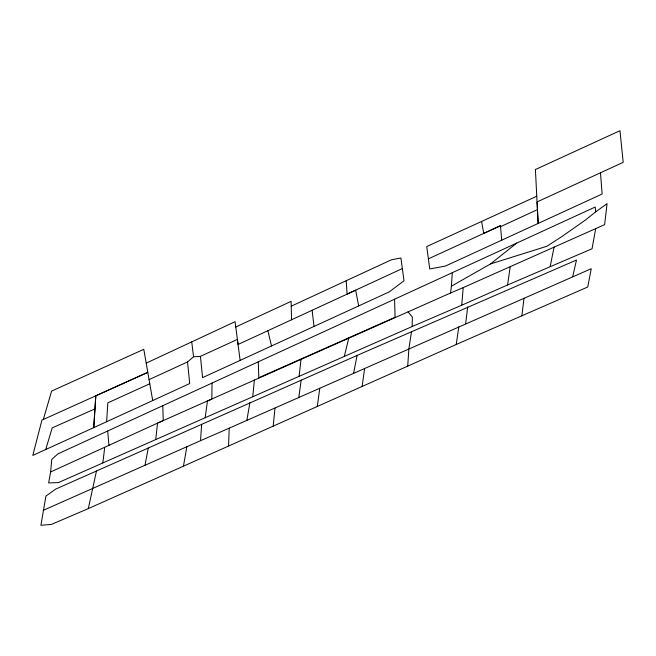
<?xml version="1.0" encoding="UTF-8"?>
<svg xmlns="http://www.w3.org/2000/svg" width="656" height="656" viewBox="0 0 656 656"><rect width="100%" height="100%" fill="white"/><g stroke="black" fill="none" stroke-linecap="round" stroke-linejoin="round"><path stroke-width="0.98" d="M212.019 383.071L211.839 399.143L207.452 401.087L205.164 417.716L58.409 482.595L48.642 482.931L50.619 471.967L51.75 459.471L57.843 453.903L595.197 207.034L595.697 211.847L585.291 220.129L561.979 236.496L546.907 246.254L490.475 263.958L451.377 286.205L450.549 293.002L157.547 423.112L50.619 471.967M205.164 417.716L412.148 326.54L412.345 317.037L408.065 311.879M228.559 445.875L229.215 428.155L591.253 268.706L587.751 286.992L456.232 344.482L88.322 508.605L51.439 524.398L40.893 525.292L45.936 496.084L55.621 489.122L357.102 355.421L576.493 260.022L572.672 276.676M94.948 408.909L93.751 427.638L32.8 455.412L41.943 420.111L147.789 372.354L95.809 395.814L94.948 408.909L52.177 427.876L45.682 449.721M95.809 395.814L93.751 427.638L189.723 383.547L187.526 361.964L193.545 356.79L200.433 356.356L237.398 339.406L240.121 360.398M106.616 421.734L107.83 402.858L149.781 383.752M407.729 366.023L408.852 348.935L411.542 331.493M43.214 510.36L200.539 440.668L201.646 424.309M451.377 286.205L452.312 272.675M412.148 326.54L461.734 305.212L463.202 287.607L604.627 224.639L607.079 203.639L595.697 211.847M252.765 396.7L254.397 379.963M273.208 426.162L274.979 408.081M155.726 439.495L157.547 423.112L163.246 420.586L162.786 405.687M299.095 376.257L301.014 359.537M102.844 462.882L104.706 447.466M521.856 315.93L524.013 298.152M465.645 323.679L467.703 306.983M317.291 406.597L319.767 388.295M298.775 397.651L301.178 380.111M362.128 386.458L364.597 368.524M456.232 344.482L458.798 326.86M461.734 305.212L507.564 284.983L510.22 266.672M246.845 420.414L249.895 402.677M183.475 465.899L186.87 446.777M595.689 228.714L592.04 248.755L507.564 284.983M145.001 465.284L148.248 448.032M96.457 471.049L88.322 508.605M353.551 373.436L357.102 355.421M550.195 266.475L554.074 247.05M344.343 356.323L348.812 337.807M43.321 419.487L51.603 391.099L143.795 349.32L152.709 400.554M490.475 263.958L516.748 243.073M146.198 363.129L235.061 321.678L238.054 344.482L355.65 290.173L358.684 305.926M235.766 326.991L291.116 301.35L291.543 319.784M291.231 306.188L391.501 259.751L400.914 257.997L404.006 280.768L389.287 291.863L202.589 377.635L200.433 356.356M402.349 268.55L347.081 294.134L346.204 280.735M600.478 172.799L602.151 194.012L445.449 266.049L429.737 268.968L428.393 258.858L500.479 225.705L501.701 240.194M500.561 226.656L537.436 209.641L535.411 169.535L619.969 130.708L623.2 162.352L537.059 201.941L538.158 223.442L537.436 209.641M428.393 258.858L426.728 246.558L536.756 196.226M149.06 379.619L187.526 361.964M500.479 225.705L483.734 233.405L481.602 221.556M258.825 377.725L395.076 317.266M200.539 440.668L229.215 428.155M450.549 293.002L463.202 287.607M267.91 330.698L271.494 345.983M191.724 341.891L193.545 356.79M312.125 310.28L314.011 326.45M107.707 430.992L108.953 445.522M258.267 361.825L258.841 378.086M394.568 299.202L395.084 317.635"/></g></svg>
